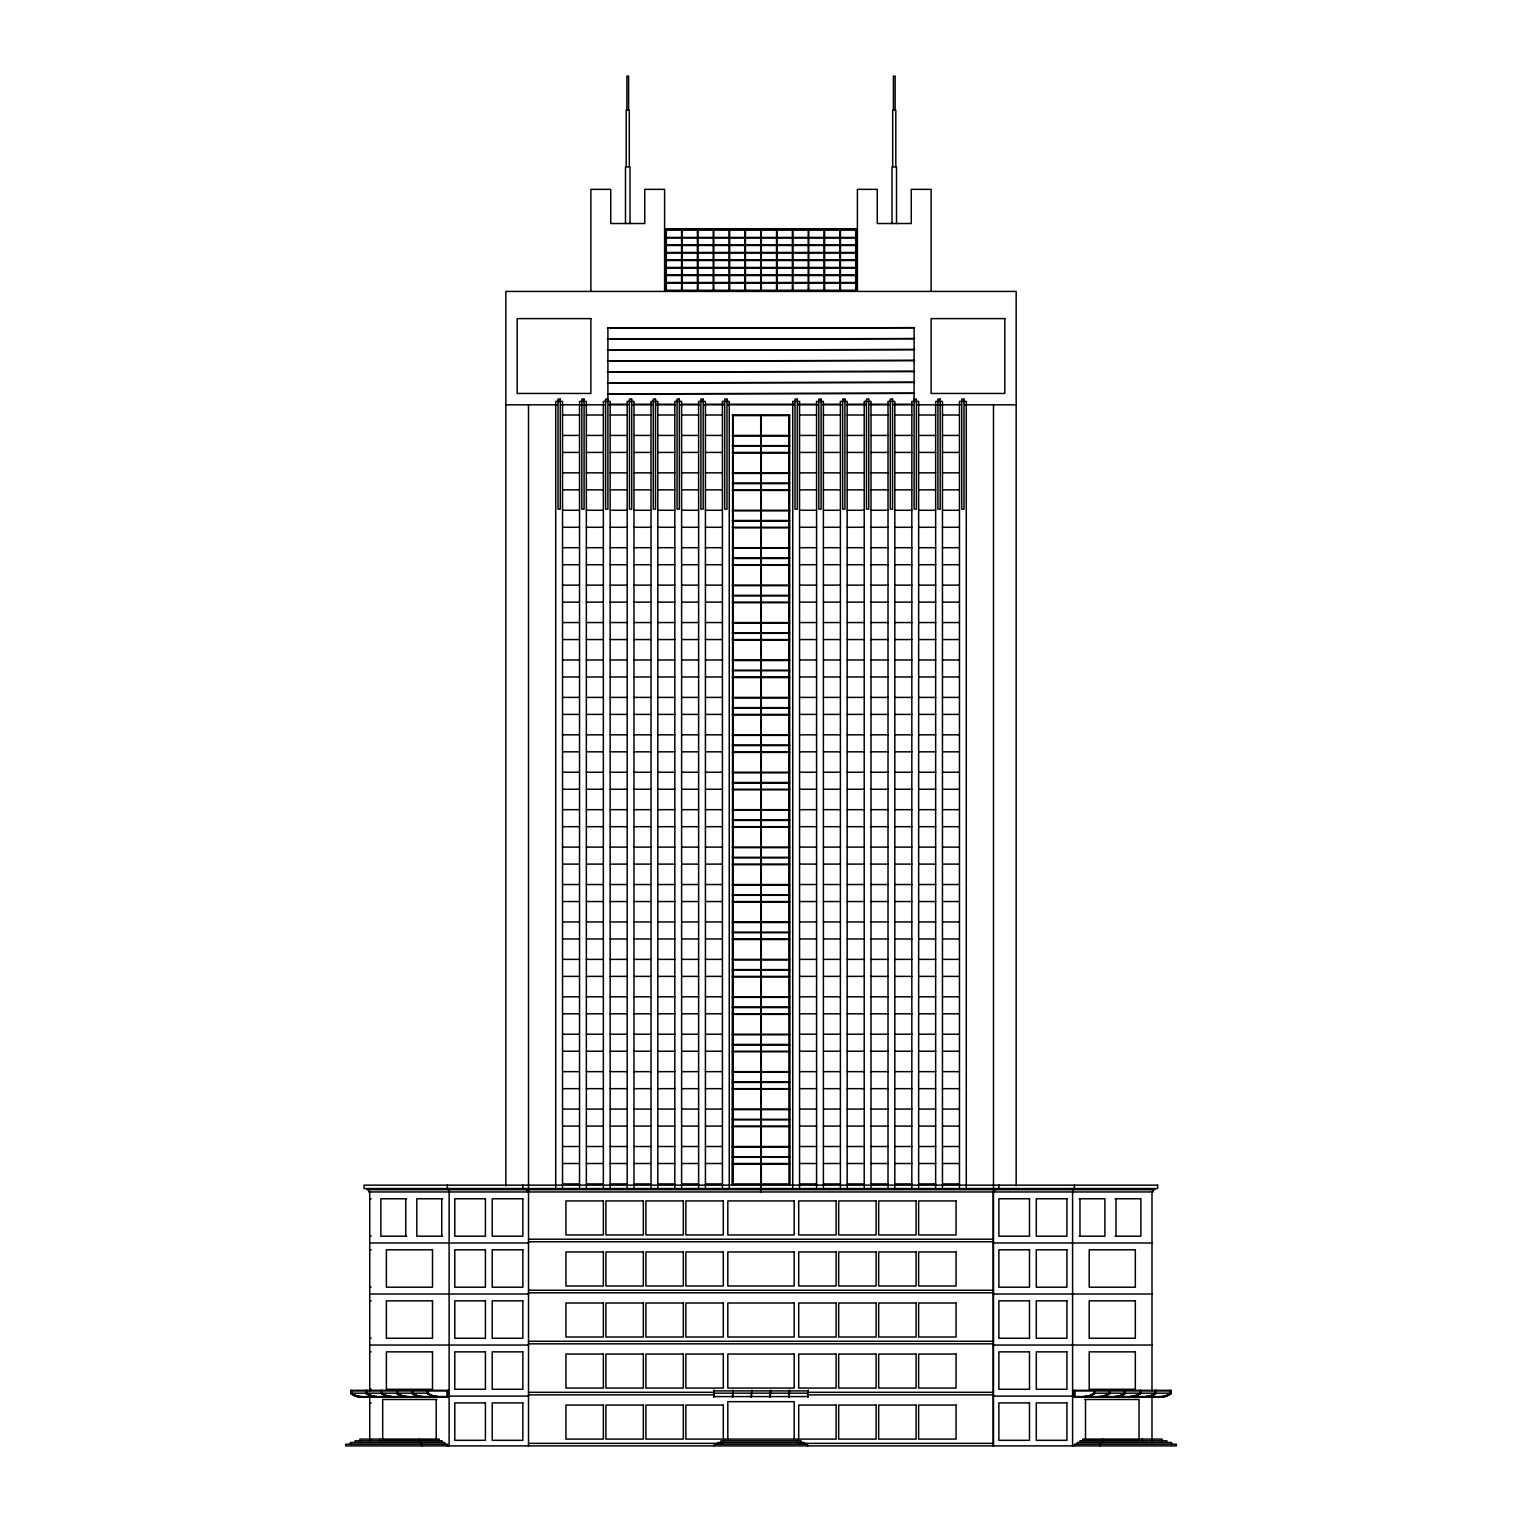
<?xml version="1.0" encoding="UTF-8"?>
<svg xmlns="http://www.w3.org/2000/svg" width="1522" height="1522" viewBox="0 0 1522 1522"><rect width="100%" height="100%" fill="white"/><g stroke="black" fill="none" stroke-linecap="round" stroke-linejoin="round"><path stroke-width="1.5" d="M1094.603 1390.328L1094.603 1393.562L1092.339 1394.723A44.785 26.026 90 0 1 1083.93 1397.139M1094.603 1393.562L1092.796 1394.723A44.785 26.026 -90 0 1 1084.387 1397.139L1073.714 1397.139L1073.714 1390.328L1171.198 1390.328L1171.198 1393.562L1169.391 1394.723A44.785 26.026 -90 0 1 1160.982 1397.139L1150.309 1397.139M1109.918 1390.328L1109.918 1393.562L1107.655 1394.723A44.785 26.026 90 0 1 1099.245 1397.139M1125.253 1390.328L1125.253 1393.562L1122.97 1394.723A44.785 26.026 90 0 1 1114.58 1397.139M1125.253 1393.562L1123.445 1394.723A44.785 26.026 90 0 1 1115.036 1397.139L1104.344 1397.139M1140.568 1390.328L1140.568 1393.562L1138.304 1394.723A44.785 26.026 90 0 1 1129.895 1397.139M1140.568 1393.562L1138.76 1394.723A44.785 26.026 -90 0 1 1130.351 1397.139L1119.659 1397.139M1155.883 1390.328L1155.883 1393.562L1153.619 1394.723A44.785 26.026 90 0 1 1145.21 1397.139M1171.198 1393.562L1168.934 1394.723A44.785 26.026 90 0 1 1160.525 1397.139M664.6 228.757L857.4 228.757M665.742 237.413L681.571 237.413L681.571 230.183M856.258 237.413L840.429 237.413L840.429 230.183M665.742 237.984L681.571 237.984L681.571 244.928L665.742 244.928M856.258 237.984L840.429 237.984L840.429 244.928L856.258 244.928M665.742 245.48L681.571 245.48L681.571 252.443L665.742 252.443M856.258 245.48L840.429 245.48L840.429 252.443L856.258 252.443M665.742 252.994L681.571 252.994L681.571 259.939L665.742 259.939M856.258 252.994L840.429 252.994L840.429 259.939L856.258 259.939M665.742 260.509L681.571 260.509L681.571 267.453L665.742 267.453M856.258 260.509L840.429 260.509L840.429 267.453L856.258 267.453M665.742 268.024L681.571 268.024L681.571 274.968L665.742 274.968M856.258 268.024L840.429 268.024L840.429 274.968L856.258 274.968M665.742 275.539L681.571 275.539L681.571 282.483L665.742 282.483M856.258 275.539L840.429 275.539L840.429 282.483L856.258 282.483M665.742 283.054L681.571 283.054L681.571 290.283M856.258 283.054L840.429 283.054L840.429 290.283M607.906 399.125L605.623 399.125L605.623 509.147L607.906 509.147L607.906 327.687M914.094 399.125L916.377 399.125L916.377 509.147L914.094 509.147L914.094 328.257M609.751 404.243L627.787 404.243M634.046 404.243L651.758 404.243M656.001 404.243L674.741 404.243M681.38 404.243L699.302 404.243M705.808 404.243L724.168 404.243M728.638 404.243L793.362 404.243M797.832 404.243L816.192 404.243M822.698 404.243L840.62 404.243M847.259 404.243L865.999 404.243M870.242 404.243L887.954 404.243M894.213 404.243L912.249 404.243M505.837 404.814L556.976 404.814M561.732 404.814L604.424 404.814M609.161 404.814L628.148 404.814M632.886 404.814L651.873 404.814M656.001 404.814L675.597 404.814M680.334 404.814L699.321 404.814M704.058 404.814L724.168 404.814M727.782 404.814L794.218 404.814M797.832 404.814L817.942 404.814M822.679 404.814L841.666 404.814M846.403 404.814L865.999 404.814M870.127 404.814L889.114 404.814M893.852 404.814L912.839 404.814M917.576 404.814L960.268 404.814M965.024 404.814L1016.163 404.814M562.531 415.011L579.54 415.011M586.351 415.011L603.359 415.011M610.17 415.011L627.178 415.011M633.989 415.011L650.997 415.011M657.789 415.011L674.817 415.011M681.609 415.011L698.617 415.011M705.428 415.011L722.436 415.011M732.424 415.011L789.576 415.011L789.576 1184.497L789.043 415.582M799.564 415.011L816.572 415.011M823.383 415.011L840.391 415.011M847.183 415.011L864.211 415.011M871.003 415.011L888.011 415.011M894.822 415.011L911.83 415.011M918.641 415.011L935.65 415.011M942.46 415.011L959.469 415.011M732.424 415.582L789.576 415.582M562.531 435.425L579.54 435.425M586.351 435.425L603.359 435.425M610.17 435.425L627.178 435.425M633.989 435.425L650.997 435.425M657.789 435.425L674.817 435.425M681.609 435.425L698.617 435.425M705.428 435.425L722.436 435.425M732.424 435.425L789.576 435.425M799.564 435.425L816.572 435.425M823.383 435.425L840.391 435.425M847.183 435.425L864.211 435.425M871.003 435.425L888.011 435.425M894.822 435.425L911.83 435.425M918.641 435.425L935.65 435.425M942.46 435.425L959.469 435.425M732.424 435.996L789.576 435.996M732.424 445.623L789.576 445.623M732.424 446.193L789.576 446.193M562.531 452.434L579.54 452.434M586.351 452.434L603.359 452.434M610.17 452.434L627.178 452.434M633.989 452.434L650.997 452.434M657.789 452.434L674.817 452.434M681.609 452.434L698.617 452.434M705.428 452.434L722.436 452.434M732.424 452.434L789.576 452.434M799.564 452.434L816.572 452.434M823.383 452.434L840.391 452.434M847.183 452.434L864.211 452.434M871.003 452.434L888.011 452.434M894.822 452.434L911.83 452.434M918.641 452.434L935.65 452.434M942.46 452.434L959.469 452.434M732.424 453.004L789.576 453.004M562.531 472.847L579.54 472.847M586.351 472.847L603.359 472.847M610.17 472.847L627.178 472.847M633.989 472.847L650.997 472.847M657.789 472.847L674.817 472.847M681.609 472.847L698.617 472.847M705.428 472.847L722.436 472.847M732.424 472.847L789.576 472.847M799.564 472.847L816.572 472.847M823.383 472.847L840.391 472.847M847.183 472.847L864.211 472.847M871.003 472.847L888.011 472.847M894.822 472.847L911.83 472.847M918.641 472.847L935.65 472.847M942.46 472.847L959.469 472.847M732.424 473.418L789.576 473.418M732.424 483.064L789.576 483.064M732.424 483.615L789.576 483.615M562.531 489.856L579.54 489.856M586.351 489.856L603.359 489.856M610.17 489.856L627.178 489.856M633.989 489.856L650.997 489.856M657.789 489.856L674.817 489.856M681.609 489.856L698.617 489.856M705.428 489.856L722.436 489.856M732.424 489.856L789.576 489.856M799.564 489.856L816.572 489.856M823.383 489.856L840.391 489.856M847.183 489.856L864.211 489.856M871.003 489.856L888.011 489.856M894.822 489.856L911.83 489.856M918.641 489.856L935.65 489.856M942.46 489.856L959.469 489.856M732.424 490.426L789.576 490.426M562.531 510.27L579.54 510.27M586.351 510.27L603.359 510.27M610.17 510.27L627.178 510.27M633.989 510.27L650.997 510.27M657.789 510.27L674.817 510.27M681.609 510.27L698.617 510.27M705.428 510.27L722.436 510.27M732.424 510.27L789.576 510.27M799.564 510.27L816.572 510.27M823.383 510.27L840.391 510.27M847.183 510.27L864.211 510.27M871.003 510.27L888.011 510.27M894.822 510.27L911.83 510.27M918.641 510.27L935.65 510.27M942.46 510.27L959.469 510.27M732.424 510.84L789.576 510.84M732.424 520.486L789.576 520.486M732.424 521.057L789.576 521.057M562.531 527.278L579.54 527.278M586.351 527.278L603.359 527.278M610.17 527.278L627.178 527.278M633.989 527.278L650.997 527.278M657.789 527.278L674.817 527.278M681.609 527.278L698.617 527.278M705.428 527.278L722.436 527.278M732.424 527.278L789.576 527.278M799.564 527.278L816.572 527.278M823.383 527.278L840.391 527.278M847.183 527.278L864.211 527.278M871.003 527.278L888.011 527.278M894.822 527.278L911.83 527.278M918.641 527.278L935.65 527.278M942.46 527.278L959.469 527.278M732.424 527.849L789.576 527.849M562.531 547.692L579.54 547.692M586.351 547.692L603.359 547.692M610.17 547.692L627.178 547.692M633.989 547.692L650.997 547.692M657.789 547.692L674.817 547.692M681.609 547.692L698.617 547.692M705.428 547.692L722.436 547.692M732.424 547.692L789.576 547.692M799.564 547.692L816.572 547.692M823.383 547.692L840.391 547.692M847.183 547.692L864.211 547.692M871.003 547.692L888.011 547.692M894.822 547.692L911.83 547.692M918.641 547.692L935.65 547.692M942.46 547.692L959.469 547.692M732.424 548.262L789.576 548.262M732.424 557.908L789.576 557.908M732.424 558.479L789.576 558.479M562.531 564.719L579.54 564.719M586.351 564.719L603.359 564.719M610.17 564.719L627.178 564.719M633.989 564.719L650.997 564.719M657.789 564.719L674.817 564.719M681.609 564.719L698.617 564.719M705.428 564.719L722.436 564.719M732.424 564.719L789.576 564.719M799.564 564.719L816.572 564.719M823.383 564.719L840.391 564.719M847.183 564.719L864.211 564.719M871.003 564.719L888.011 564.719M894.822 564.719L911.83 564.719M918.641 564.719L935.65 564.719M942.46 564.719L959.469 564.719M732.424 565.271L789.576 565.271M562.531 585.133L579.54 585.133M586.351 585.133L603.359 585.133M610.17 585.133L627.178 585.133M633.989 585.133L650.997 585.133M657.789 585.133L674.817 585.133M681.609 585.133L698.617 585.133M705.428 585.133L722.436 585.133M732.424 585.133L789.576 585.133M799.564 585.133L816.572 585.133M823.383 585.133L840.391 585.133M847.183 585.133L864.211 585.133M871.003 585.133L888.011 585.133M894.822 585.133L911.83 585.133M918.641 585.133L935.65 585.133M942.46 585.133L959.469 585.133M732.424 585.685L789.576 585.685M732.424 595.33L789.576 595.33M732.424 595.901L789.576 595.901M562.531 602.141L579.54 602.141M586.351 602.141L603.359 602.141M610.17 602.141L627.178 602.141M633.989 602.141L650.997 602.141M657.789 602.141L674.817 602.141M681.609 602.141L698.617 602.141M705.428 602.141L722.436 602.141M732.424 602.141L789.576 602.141M799.564 602.141L816.572 602.141M823.383 602.141L840.391 602.141M847.183 602.141L864.211 602.141M871.003 602.141L888.011 602.141M894.822 602.141L911.83 602.141M918.641 602.141L935.65 602.141M942.46 602.141L959.469 602.141M732.424 602.712L789.576 602.712M562.531 622.555L579.54 622.555M586.351 622.555L603.359 622.555M610.17 622.555L627.178 622.555M633.989 622.555L650.997 622.555M657.789 622.555L674.817 622.555M681.609 622.555L698.617 622.555M705.428 622.555L722.436 622.555M732.424 622.555L789.576 622.555M799.564 622.555L816.572 622.555M823.383 622.555L840.391 622.555M847.183 622.555L864.211 622.555M871.003 622.555L888.011 622.555M894.822 622.555L911.83 622.555M918.641 622.555L935.65 622.555M942.46 622.555L959.469 622.555M732.424 623.126L789.576 623.126M732.424 632.752L789.576 632.752M732.424 633.323L789.576 633.323M562.531 639.563L579.54 639.563M586.351 639.563L603.359 639.563M610.17 639.563L627.178 639.563M633.989 639.563L650.997 639.563M657.789 639.563L674.817 639.563M681.609 639.563L698.617 639.563M705.428 639.563L722.436 639.563M732.424 639.563L789.576 639.563M799.564 639.563L816.572 639.563M823.383 639.563L840.391 639.563M847.183 639.563L864.211 639.563M871.003 639.563L888.011 639.563M894.822 639.563L911.83 639.563M918.641 639.563L935.65 639.563M942.46 639.563L959.469 639.563M732.424 640.134L789.576 640.134M562.531 659.977L579.54 659.977M586.351 659.977L603.359 659.977M610.17 659.977L627.178 659.977M633.989 659.977L650.997 659.977M657.789 659.977L674.817 659.977M681.609 659.977L698.617 659.977M705.428 659.977L722.436 659.977M732.424 659.977L789.576 659.977M799.564 659.977L816.572 659.977M823.383 659.977L840.391 659.977M847.183 659.977L864.211 659.977M871.003 659.977L888.011 659.977M894.822 659.977L911.83 659.977M918.641 659.977L935.65 659.977M942.46 659.977L959.469 659.977M732.424 660.548L789.576 660.548M732.424 670.175L789.576 670.175M732.424 670.745L789.576 670.745M562.531 676.986L579.54 676.986M586.351 676.986L603.359 676.986M610.17 676.986L627.178 676.986M633.989 676.986L650.997 676.986M657.789 676.986L674.817 676.986M681.609 676.986L698.617 676.986M705.428 676.986L722.436 676.986M732.424 676.986L789.576 676.986M799.564 676.986L816.572 676.986M823.383 676.986L840.391 676.986M847.183 676.986L864.211 676.986M871.003 676.986L888.011 676.986M894.822 676.986L911.83 676.986M918.641 676.986L935.65 676.986M942.46 676.986L959.469 676.986M732.424 677.556L789.576 677.556M562.531 697.399L579.54 697.399M586.351 697.399L603.359 697.399M610.17 697.399L627.178 697.399M633.989 697.399L650.997 697.399M657.789 697.399L674.817 697.399M681.609 697.399L698.617 697.399M705.428 697.399L722.436 697.399M732.424 697.399L789.576 697.399M799.564 697.399L816.572 697.399M823.383 697.399L840.391 697.399M847.183 697.399L864.211 697.399M871.003 697.399L888.011 697.399M894.822 697.399L911.83 697.399M918.641 697.399L935.65 697.399M942.46 697.399L959.469 697.399M732.424 697.97L789.576 697.97M732.424 707.616L789.576 707.616M732.424 708.168L789.576 708.168M562.531 714.408L579.54 714.408M586.351 714.408L603.359 714.408M610.17 714.408L627.178 714.408M633.989 714.408L650.997 714.408M657.789 714.408L674.817 714.408M681.609 714.408L698.617 714.408M705.428 714.408L722.436 714.408M732.424 714.408L789.576 714.408M799.564 714.408L816.572 714.408M823.383 714.408L840.391 714.408M847.183 714.408L864.211 714.408M871.003 714.408L888.011 714.408M894.822 714.408L911.83 714.408M918.641 714.408L935.65 714.408M942.46 714.408L959.469 714.408M732.424 714.979L789.576 714.979M562.531 734.822L579.54 734.822M586.351 734.822L603.359 734.822M610.17 734.822L627.178 734.822M633.989 734.822L650.997 734.822M657.789 734.822L674.817 734.822M681.609 734.822L698.617 734.822M705.428 734.822L722.436 734.822M732.424 734.822L789.576 734.822M799.564 734.822L816.572 734.822M823.383 734.822L840.391 734.822M847.183 734.822L864.211 734.822M871.003 734.822L888.011 734.822M894.822 734.822L911.83 734.822M918.641 734.822L935.65 734.822M942.46 734.822L959.469 734.822M732.424 735.392L789.576 735.392M732.424 745.038L789.576 745.038M732.424 745.59L789.576 745.59M562.531 751.83L579.54 751.83M586.351 751.83L603.359 751.83M610.17 751.83L627.178 751.83M633.989 751.83L650.997 751.83M657.789 751.83L674.817 751.83M681.609 751.83L698.617 751.83M705.428 751.83L722.436 751.83M732.424 751.83L789.576 751.83M799.564 751.83L816.572 751.83M823.383 751.83L840.391 751.83M847.183 751.83L864.211 751.83M871.003 751.83L888.011 751.83M894.822 751.83L911.83 751.83M918.641 751.83L935.65 751.83M942.46 751.83L959.469 751.83M732.424 752.401L789.576 752.401M562.531 772.244L579.54 772.244M586.351 772.244L603.359 772.244M610.17 772.244L627.178 772.244M633.989 772.244L650.997 772.244M657.789 772.244L674.817 772.244M681.609 772.244L698.617 772.244M705.428 772.244L722.436 772.244M732.424 772.244L789.576 772.244M799.564 772.244L816.572 772.244M823.383 772.244L840.391 772.244M847.183 772.244L864.211 772.244M871.003 772.244L888.011 772.244M894.822 772.244L911.83 772.244M918.641 772.244L935.65 772.244M942.46 772.244L959.469 772.244M732.424 772.815L789.576 772.815M732.424 782.46L789.576 782.46M732.424 783.031L789.576 783.031M562.531 789.252L579.54 789.252M586.351 789.252L603.359 789.252M610.17 789.252L627.178 789.252M633.989 789.252L650.997 789.252M657.789 789.252L674.817 789.252M681.609 789.252L698.617 789.252M705.428 789.252L722.436 789.252M732.424 789.252L789.576 789.252M799.564 789.252L816.572 789.252M823.383 789.252L840.391 789.252M847.183 789.252L864.211 789.252M871.003 789.252L888.011 789.252M894.822 789.252L911.83 789.252M918.641 789.252L935.65 789.252M942.46 789.252L959.469 789.252M732.424 789.823L789.576 789.823M562.531 809.666L579.54 809.666M586.351 809.666L603.359 809.666M610.17 809.666L627.178 809.666M633.989 809.666L650.997 809.666M657.789 809.666L674.817 809.666M681.609 809.666L698.617 809.666M705.428 809.666L722.436 809.666M732.424 809.666L789.576 809.666M799.564 809.666L816.572 809.666M823.383 809.666L840.391 809.666M847.183 809.666L864.211 809.666M871.003 809.666L888.011 809.666M894.822 809.666L911.83 809.666M918.641 809.666L935.65 809.666M942.46 809.666L959.469 809.666M732.424 810.237L789.576 810.237M732.424 819.882L789.576 819.882M732.424 820.453L789.576 820.453M562.531 826.693L579.54 826.693M586.351 826.693L603.359 826.693M610.17 826.693L627.178 826.693M633.989 826.693L650.997 826.693M657.789 826.693L674.817 826.693M681.609 826.693L698.617 826.693M705.428 826.693L722.436 826.693M732.424 826.693L789.576 826.693M799.564 826.693L816.572 826.693M823.383 826.693L840.391 826.693M847.183 826.693L864.211 826.693M871.003 826.693L888.011 826.693M894.822 826.693L911.83 826.693M918.641 826.693L935.65 826.693M942.46 826.693L959.469 826.693M732.424 827.245L789.576 827.245M562.531 847.107L579.54 847.107M586.351 847.107L603.359 847.107M610.17 847.107L627.178 847.107M633.989 847.107L650.997 847.107M657.789 847.107L674.817 847.107M681.609 847.107L698.617 847.107M705.428 847.107L722.436 847.107M732.424 847.107L789.576 847.107M799.564 847.107L816.572 847.107M823.383 847.107L840.391 847.107M847.183 847.107L864.211 847.107M871.003 847.107L888.011 847.107M894.822 847.107L911.83 847.107M918.641 847.107L935.65 847.107M942.46 847.107L959.469 847.107M732.424 847.659L789.576 847.659M732.424 857.305L789.576 857.305M732.424 857.875L789.576 857.875M562.531 864.115L579.54 864.115M586.351 864.115L603.359 864.115M610.17 864.115L627.178 864.115M633.989 864.115L650.997 864.115M657.789 864.115L674.817 864.115M681.609 864.115L698.617 864.115M705.428 864.115L722.436 864.115M732.424 864.115L789.576 864.115M799.564 864.115L816.572 864.115M823.383 864.115L840.391 864.115M847.183 864.115L864.211 864.115M871.003 864.115L888.011 864.115M894.822 864.115L911.83 864.115M918.641 864.115L935.65 864.115M942.46 864.115L959.469 864.115M732.424 864.686L789.576 864.686M562.531 884.529L579.54 884.529M586.351 884.529L603.359 884.529M610.17 884.529L627.178 884.529M633.989 884.529L650.997 884.529M657.789 884.529L674.817 884.529M681.609 884.529L698.617 884.529M705.428 884.529L722.436 884.529M732.424 884.529L789.576 884.529M799.564 884.529L816.572 884.529M823.383 884.529L840.391 884.529M847.183 884.529L864.211 884.529M871.003 884.529L888.011 884.529M894.822 884.529L911.83 884.529M918.641 884.529L935.65 884.529M942.46 884.529L959.469 884.529M732.424 885.1L789.576 885.1M732.424 894.727L789.576 894.727M732.424 895.297L789.576 895.297M562.531 901.538L579.54 901.538M586.351 901.538L603.359 901.538M610.17 901.538L627.178 901.538M633.989 901.538L650.997 901.538M657.789 901.538L674.817 901.538M681.609 901.538L698.617 901.538M705.428 901.538L722.436 901.538M732.424 901.538L789.576 901.538M799.564 901.538L816.572 901.538M823.383 901.538L840.391 901.538M847.183 901.538L864.211 901.538M871.003 901.538L888.011 901.538M894.822 901.538L911.83 901.538M918.641 901.538L935.65 901.538M942.46 901.538L959.469 901.538M732.424 902.108L789.576 902.108M562.531 921.952L579.54 921.952M586.351 921.952L603.359 921.952M610.17 921.952L627.178 921.952M633.989 921.952L650.997 921.952M657.789 921.952L674.817 921.952M681.609 921.952L698.617 921.952M705.428 921.952L722.436 921.952M732.424 921.952L789.576 921.952M799.564 921.952L816.572 921.952M823.383 921.952L840.391 921.952M847.183 921.952L864.211 921.952M871.003 921.952L888.011 921.952M894.822 921.952L911.83 921.952M918.641 921.952L935.65 921.952M942.46 921.952L959.469 921.952M732.424 922.522L789.576 922.522M732.424 932.149L789.576 932.149M732.424 932.72L789.576 932.72M562.531 938.96L579.54 938.96M586.351 938.96L603.359 938.96M610.17 938.96L627.178 938.96M633.989 938.96L650.997 938.96M657.789 938.96L674.817 938.96M681.609 938.96L698.617 938.96M705.428 938.96L722.436 938.96M732.424 938.96L789.576 938.96M799.564 938.96L816.572 938.96M823.383 938.96L840.391 938.96M847.183 938.96L864.211 938.96M871.003 938.96L888.011 938.96M894.822 938.96L911.83 938.96M918.641 938.96L935.65 938.96M942.46 938.96L959.469 938.96M732.424 939.531L789.576 939.531M562.531 959.374L579.54 959.374M586.351 959.374L603.359 959.374M610.17 959.374L627.178 959.374M633.989 959.374L650.997 959.374M657.789 959.374L674.817 959.374M681.609 959.374L698.617 959.374M705.428 959.374L722.436 959.374M732.424 959.374L789.576 959.374M799.564 959.374L816.572 959.374M823.383 959.374L840.391 959.374M847.183 959.374L864.211 959.374M871.003 959.374L888.011 959.374M894.822 959.374L911.83 959.374M918.641 959.374L935.65 959.374M942.46 959.374L959.469 959.374M732.424 959.944L789.576 959.944M732.424 969.59L789.576 969.59M732.424 970.142L789.576 970.142M562.531 976.382L579.54 976.382M586.351 976.382L603.359 976.382M610.17 976.382L627.178 976.382M633.989 976.382L650.997 976.382M657.789 976.382L674.817 976.382M681.609 976.382L698.617 976.382M705.428 976.382L722.436 976.382M732.424 976.382L789.576 976.382M799.564 976.382L816.572 976.382M823.383 976.382L840.391 976.382M847.183 976.382L864.211 976.382M871.003 976.382L888.011 976.382M894.822 976.382L911.83 976.382M918.641 976.382L935.65 976.382M942.46 976.382L959.469 976.382M732.424 976.953L789.576 976.953M562.531 996.796L579.54 996.796M586.351 996.796L603.359 996.796M610.17 996.796L627.178 996.796M633.989 996.796L650.997 996.796M657.789 996.796L674.817 996.796M681.609 996.796L698.617 996.796M705.428 996.796L722.436 996.796M732.424 996.796L789.576 996.796M799.564 996.796L816.572 996.796M823.383 996.796L840.391 996.796M847.183 996.796L864.211 996.796M871.003 996.796L888.011 996.796M894.822 996.796L911.83 996.796M918.641 996.796L935.65 996.796M942.46 996.796L959.469 996.796M732.424 997.367L789.576 997.367M732.424 1007.012L789.576 1007.012M732.424 1007.583L789.576 1007.583M562.531 1013.804L579.54 1013.804M586.351 1013.804L603.359 1013.804M610.17 1013.804L627.178 1013.804M633.989 1013.804L650.997 1013.804M657.789 1013.804L674.817 1013.804M681.609 1013.804L698.617 1013.804M705.428 1013.804L722.436 1013.804M732.424 1013.804L789.576 1013.804M799.564 1013.804L816.572 1013.804M823.383 1013.804L840.391 1013.804M847.183 1013.804L864.211 1013.804M871.003 1013.804L888.011 1013.804M894.822 1013.804L911.83 1013.804M918.641 1013.804L935.65 1013.804M942.46 1013.804L959.469 1013.804M732.424 1014.375L789.576 1014.375M562.531 1034.218L579.54 1034.218M586.351 1034.218L603.359 1034.218M610.17 1034.218L627.178 1034.218M633.989 1034.218L650.997 1034.218M657.789 1034.218L674.817 1034.218M681.609 1034.218L698.617 1034.218M705.428 1034.218L722.436 1034.218M732.424 1034.218L789.576 1034.218M799.564 1034.218L816.572 1034.218M823.383 1034.218L840.391 1034.218M847.183 1034.218L864.211 1034.218M871.003 1034.218L888.011 1034.218M894.822 1034.218L911.83 1034.218M918.641 1034.218L935.65 1034.218M942.46 1034.218L959.469 1034.218M732.424 1034.789L789.576 1034.789M732.424 1044.434L789.576 1044.434M732.424 1045.005L789.576 1045.005M562.531 1051.245L579.54 1051.245M586.351 1051.245L603.359 1051.245M610.17 1051.245L627.178 1051.245M633.989 1051.245L650.997 1051.245M657.789 1051.245L674.817 1051.245M681.609 1051.245L698.617 1051.245M705.428 1051.245L722.436 1051.245M732.424 1051.245L789.576 1051.245M799.564 1051.245L816.572 1051.245M823.383 1051.245L840.391 1051.245M847.183 1051.245L864.211 1051.245M871.003 1051.245L888.011 1051.245M894.822 1051.245L911.83 1051.245M918.641 1051.245L935.65 1051.245M942.46 1051.245L959.469 1051.245M732.424 1051.797L789.576 1051.797M562.531 1071.659L579.54 1071.659M586.351 1071.659L603.359 1071.659M610.17 1071.659L627.178 1071.659M633.989 1071.659L650.997 1071.659M657.789 1071.659L674.817 1071.659M681.609 1071.659L698.617 1071.659M705.428 1071.659L722.436 1071.659M732.424 1071.659L789.576 1071.659M799.564 1071.659L816.572 1071.659M823.383 1071.659L840.391 1071.659M847.183 1071.659L864.211 1071.659M871.003 1071.659L888.011 1071.659M894.822 1071.659L911.83 1071.659M918.641 1071.659L935.65 1071.659M942.46 1071.659L959.469 1071.659M732.424 1072.211L789.576 1072.211M732.424 1081.857L789.576 1081.857M732.424 1082.427L789.576 1082.427M562.531 1088.668L579.54 1088.668M586.351 1088.668L603.359 1088.668M610.17 1088.668L627.178 1088.668M633.989 1088.668L650.997 1088.668M657.789 1088.668L674.817 1088.668M681.609 1088.668L698.617 1088.668M705.428 1088.668L722.436 1088.668M732.424 1088.668L789.576 1088.668M799.564 1088.668L816.572 1088.668M823.383 1088.668L840.391 1088.668M847.183 1088.668L864.211 1088.668M871.003 1088.668L888.011 1088.668M894.822 1088.668L911.83 1088.668M918.641 1088.668L935.65 1088.668M942.46 1088.668L959.469 1088.668M732.424 1089.219L789.576 1089.219M562.531 1109.081L579.54 1109.081M586.351 1109.081L603.359 1109.081M610.17 1109.081L627.178 1109.081M633.989 1109.081L650.997 1109.081M657.789 1109.081L674.817 1109.081M681.609 1109.081L698.617 1109.081M705.428 1109.081L722.436 1109.081M732.424 1109.081L789.576 1109.081M799.564 1109.081L816.572 1109.081M823.383 1109.081L840.391 1109.081M847.183 1109.081L864.211 1109.081M871.003 1109.081L888.011 1109.081M894.822 1109.081L911.83 1109.081M918.641 1109.081L935.65 1109.081M942.46 1109.081L959.469 1109.081M732.424 1109.633L789.576 1109.633M732.424 1119.279L789.576 1119.279M732.424 1119.85L789.576 1119.85M562.531 1126.09L579.54 1126.09M586.351 1126.09L603.359 1126.09M610.17 1126.09L627.178 1126.09M633.989 1126.09L650.997 1126.09M657.789 1126.09L674.817 1126.09M681.609 1126.09L698.617 1126.09M705.428 1126.09L722.436 1126.09M732.424 1126.09L789.576 1126.09M799.564 1126.09L816.572 1126.09M823.383 1126.09L840.391 1126.09M847.183 1126.09L864.211 1126.09M871.003 1126.09L888.011 1126.09M894.822 1126.09L911.83 1126.09M918.641 1126.09L935.65 1126.09M942.46 1126.09L959.469 1126.09M732.424 1126.661L789.576 1126.661M562.531 1146.504L579.54 1146.504M586.351 1146.504L603.359 1146.504M610.17 1146.504L627.178 1146.504M633.989 1146.504L650.997 1146.504M657.789 1146.504L674.817 1146.504M681.609 1146.504L698.617 1146.504M705.428 1146.504L722.436 1146.504M732.424 1146.504L789.576 1146.504M799.564 1146.504L816.572 1146.504M823.383 1146.504L840.391 1146.504M847.183 1146.504L864.211 1146.504M871.003 1146.504L888.011 1146.504M894.822 1146.504L911.83 1146.504M918.641 1146.504L935.65 1146.504M942.46 1146.504L959.469 1146.504M732.424 1147.074L789.576 1147.074M732.424 1156.701L789.576 1156.701M732.424 1157.272L789.576 1157.272M562.531 1163.512L579.54 1163.512M586.351 1163.512L603.359 1163.512M610.17 1163.512L627.178 1163.512M633.989 1163.512L650.997 1163.512M657.789 1163.512L674.817 1163.512M681.609 1163.512L698.617 1163.512M705.428 1163.512L722.436 1163.512M732.424 1163.512L789.576 1163.512M799.564 1163.512L816.572 1163.512M823.383 1163.512L840.391 1163.512M847.183 1163.512L864.211 1163.512M871.003 1163.512L888.011 1163.512M894.822 1163.512L911.83 1163.512M918.641 1163.512L935.65 1163.512M942.46 1163.512L959.469 1163.512M732.424 1164.083L789.576 1164.083M562.531 1183.926L579.54 1183.926M586.351 1183.926L603.359 1183.926M610.17 1183.926L627.178 1183.926M633.989 1183.926L650.997 1183.926M657.789 1183.926L674.817 1183.926M681.609 1183.926L698.617 1183.926M705.428 1183.926L722.436 1183.926M732.653 1183.926L789.347 1183.926M799.564 1183.926L816.572 1183.926M823.383 1183.926L840.391 1183.926M847.183 1183.926L864.211 1183.926M871.003 1183.926L888.011 1183.926M894.822 1183.926L911.83 1183.926M918.641 1183.926L935.65 1183.926M942.46 1183.926L959.469 1183.926M369.732 1198.765L371.102 1198.765M406.545 1198.765L380.842 1198.765L380.842 1236.187L406.545 1236.187M442.541 1198.765L416.819 1198.765L416.819 1236.187L442.541 1236.187M1079.174 1198.765L1104.896 1198.765L1104.896 1236.187L1079.174 1236.187M1115.169 1198.765L1140.891 1198.765L1140.891 1236.187L1115.169 1236.187M369.732 1236.187L371.102 1236.187M528.514 1239.212L993.486 1239.212M528.514 1241.762L993.486 1241.762M369.732 1242.979L528.514 1242.979M993.2 1242.979L1151.983 1242.979M369.732 1249.79L371.102 1249.79M369.732 1287.212L371.102 1287.212M528.514 1290.237L993.486 1290.237M528.514 1292.806L993.486 1292.806M369.732 1294.023L528.514 1294.023M993.2 1294.023L1151.983 1294.023M369.732 1300.834L371.102 1300.834M369.732 1338.257L371.102 1338.257M528.514 1341.282L993.486 1341.282M528.514 1343.831L993.486 1343.831M369.732 1345.048L528.514 1345.048M993.2 1345.048L1151.983 1345.048M369.732 1351.859L371.102 1351.859M369.732 1389.282L371.102 1389.282M713.647 1390.899L808.353 1390.899M1170.875 1390.899L1074.361 1390.899L1074.494 1396.568L1160.982 1396.568A44.233 25.703 90 0 0 1170.875 1393.163L1093.823 1393.163A44.233 25.703 -90 0 1 1083.93 1396.568M528.514 1392.307L713.552 1392.307M808.448 1392.307L993.486 1392.307M351.125 1393.163A44.233 25.703 -90 0 0 361.018 1396.568L447.639 1396.568L447.506 1390.899L351.125 1390.899L351.125 1393.163L428.177 1393.163A44.233 25.703 -90 0 0 438.07 1396.568M713.647 1393.163L808.353 1393.163M427.397 1390.328L427.397 1393.562L429.204 1394.723A44.785 26.026 90 0 0 437.613 1397.139L448.286 1397.139L448.286 1390.328L350.802 1390.328L350.802 1393.562L353.066 1394.723A44.785 26.026 90 0 0 361.475 1397.139M366.117 1390.328L366.117 1393.562L366.574 1390.328M381.432 1390.328L381.432 1393.562L383.696 1394.723A44.785 26.026 90 0 0 392.105 1397.139M396.747 1390.328L396.747 1393.562L399.03 1394.723A44.785 26.026 90 0 0 407.42 1397.139M412.082 1390.328L412.082 1393.562L412.538 1390.328M427.397 1393.562L429.661 1394.723A44.785 26.026 90 0 0 438.07 1397.139M1109.918 1393.562L1109.462 1390.328M1155.883 1393.562L1155.426 1390.328M528.514 1394.875L713.552 1394.875M808.448 1394.875L993.486 1394.875M449.123 1396.093L528.514 1396.093M993.2 1396.093L1072.591 1396.093M713.647 1396.568L808.353 1396.568M371.691 1397.139L361.018 1397.139A44.785 26.026 90 0 1 352.609 1394.723L350.802 1393.562M387.007 1397.139L376.334 1397.139A44.785 26.026 90 0 1 367.924 1394.723M402.341 1397.139L391.649 1397.139A44.785 26.026 90 0 1 383.24 1394.723L381.432 1393.562M417.656 1397.139L406.964 1397.139A44.785 26.026 90 0 1 398.555 1394.723L396.747 1393.562M432.971 1397.139L422.279 1397.139A44.785 26.026 90 0 1 413.889 1394.723M1089.029 1397.139L1099.721 1397.139A44.785 26.026 -90 0 0 1108.111 1394.723M1134.993 1397.139L1145.666 1397.139A44.785 26.026 -90 0 0 1154.076 1394.723M436.871 1399.498L382.688 1399.498L382.688 1440.326L436.871 1440.326M1084.844 1399.498L1139.046 1399.498L1139.046 1440.326L1084.844 1440.326M369.732 1402.904L371.102 1402.904M369.732 1440.326L371.102 1440.326M528.514 1443.351L723.045 1443.351M798.955 1443.351L993.486 1443.351M412.082 1393.562L414.345 1394.723A44.785 26.026 90 0 0 422.755 1397.139M366.117 1393.562L368.381 1394.723A44.785 26.026 90 0 0 376.79 1397.139M1171.598 1444.207L1171.598 1442.495L1077.272 1442.495L1077.272 1444.207M1170.741 1390.328L1170.741 1393.562M1170.418 1390.899L1170.418 1393.163A44.233 25.703 -90 0 1 1160.525 1396.568M1166.86 1442.495L1166.86 1440.801L1080.03 1440.801L1080.03 1442.495M1162.104 1440.801L1162.104 1439.089L1082.808 1439.089L1082.808 1440.801M1155.084 1390.899L1155.084 1393.163A44.233 25.703 -90 0 1 1145.21 1396.568M1154.818 1188.549L1154.818 1189.69L366.897 1189.69L366.897 1188.549M1153.105 1189.69L1153.105 1191.954L368.609 1191.954L368.609 1189.69M1151.983 1191.954L1151.983 1391.45M1151.983 1396.093L1151.983 1441.163M1142.337 1439.089L1142.337 1440.801M1140.225 1390.899L1140.225 1393.163A44.233 25.703 90 0 1 1130.351 1396.568M1140.111 1390.328L1140.111 1393.562M1139.769 1390.899L1139.769 1393.163A44.233 25.703 -90 0 1 1129.876 1396.568M1124.91 1390.899L1124.91 1393.163A44.233 25.703 90 0 1 1115.036 1396.568M1124.777 1390.328L1124.777 1393.562M1124.454 1390.899L1124.454 1393.163A44.233 25.703 -90 0 1 1114.561 1396.568M1115.968 1198.765L1115.968 1236.187M1109.138 1390.899L1109.138 1393.163A44.233 25.703 -90 0 1 1099.245 1396.568M1102.575 1439.089L1102.575 1440.801M1101.795 1440.801L1101.795 1442.495M1100.996 1442.495L1100.996 1444.207M1100.216 1444.207L1100.216 1445.9M1094.147 1390.328L1094.147 1393.562M1093.823 1390.899L1093.823 1393.163M1085.509 1399.498L1085.509 1440.326M1079.973 1198.765L1079.973 1236.187M1074.836 1390.899L1074.836 1396.568M1074.494 1445.9L1074.494 1444.207L1176.335 1444.207L1176.335 1445.9L345.665 1445.9L345.665 1444.207L447.506 1444.207L447.506 1445.9M1074.418 1185.143L1074.418 1188.549M1074.171 1390.328L1074.171 1397.139M1073.505 1188.549L1073.505 1189.69M1072.953 1189.69L1072.953 1191.954M1072.591 1191.954L1072.591 1445.9M1016.163 1185.98L1016.163 291.425L505.837 291.425L505.837 1185.98M998.87 1185.143L998.87 1188.549M996.035 1188.549L996.035 1189.69M994.342 1189.69L994.342 1191.954M993.486 404.814L993.486 1445.9M993.2 1191.954L993.2 1445.9M966.28 1187.331L966.28 401.408L959.469 401.408L959.469 1187.331M942.46 1187.331L942.46 401.408L935.65 401.408L935.65 1187.331M931.122 291.425L931.122 189.356L911.259 189.356L911.259 223.525L877.243 223.525L877.243 189.356L857.4 189.356L857.4 291.425M918.641 1187.331L918.641 401.408L911.83 401.408L911.83 1187.331M896.515 223.525L896.515 166.83L891.987 166.83L891.987 223.525M895.811 166.83L895.811 110.117L892.691 110.117L892.691 166.83M895.126 110.117L895.126 76.1L893.414 76.1L893.395 110.117M894.822 1187.331L894.822 401.408L888.011 401.408L888.011 1187.331M871.003 1187.331L871.003 401.408L864.211 401.408L864.211 1187.331M855.687 230.183L855.687 237.413M855.687 237.984L855.687 244.928M855.687 245.48L855.687 252.443M855.687 252.994L855.687 259.939M855.687 260.509L855.687 267.453M855.687 268.024L855.687 274.968M855.687 275.539L855.687 282.483M855.687 283.054L855.687 290.283M847.183 1187.331L847.183 401.408L840.391 401.408L840.391 1187.331M839.859 230.183L839.859 237.413L824.601 237.413L824.601 230.183M839.859 290.283L839.859 283.054L824.601 283.054L824.601 290.283M824.03 230.183L824.03 237.413L808.772 237.413L808.772 230.183M824.03 290.283L824.03 283.054L808.772 283.054L808.772 290.283M823.383 1187.331L823.383 401.408L816.572 401.408L816.572 1187.331M808.201 230.183L808.201 237.413L792.943 237.413L792.943 230.183M808.201 290.283L808.201 283.054L792.943 283.054L792.943 290.283M807.782 1445.9L807.782 1444.207L714.218 1444.207L714.218 1445.9M804.377 1444.207L804.377 1442.495L717.623 1442.495L717.623 1444.207M800.972 1442.495L800.972 1440.801L721.028 1440.801L721.028 1442.495M799.564 1187.331L799.564 401.408L792.753 401.408L792.753 1187.331M797.566 1440.801L797.566 1439.089L724.434 1439.089L724.434 1440.801M794.18 1439.089L794.18 1401.667L727.82 1401.667L727.82 1439.089M792.372 230.183L792.372 237.413L777.114 237.413L777.114 230.183M792.372 290.283L792.372 283.054L777.114 283.054L777.114 290.283M789.347 415.011L789.347 1184.497M776.543 230.183L776.543 237.413L761.285 237.413L761.285 230.183M776.543 290.283L776.543 283.054L761.285 283.054L761.285 290.283M761.285 415.582L761.285 1184.497L760.715 415.582M761 415.582L761 1184.497M761 1185.143L761 1191.954M760.715 230.183L760.715 237.413L745.457 237.413L745.457 230.183M760.715 290.283L760.715 283.054L745.457 283.054L745.457 290.283M760.715 1185.143L760.715 1191.954M744.886 230.183L744.886 237.413L729.628 237.413L729.628 230.183M744.886 290.283L744.886 283.054L729.628 283.054L729.628 290.283M733.185 415.582L732.424 1184.497L732.653 415.011M732.957 415.582L732.957 1184.497M729.247 1187.331L729.247 401.408L722.436 401.408L722.436 1187.331M729.057 230.183L729.057 237.413L713.799 237.413L713.799 230.183M729.057 290.283L729.057 283.054L713.799 283.054L713.799 290.283M713.228 230.183L713.228 237.413L697.97 237.413L697.97 230.183M713.228 290.283L713.228 283.054L697.97 283.054L697.97 290.283M705.428 1187.331L705.428 401.408L698.617 401.408L698.617 1187.331M697.399 230.183L697.399 237.413L682.141 237.413L682.141 230.183M697.399 290.283L697.399 283.054L682.141 283.054L682.141 290.283M681.609 1187.331L681.609 401.408L674.817 401.408L674.817 1187.331M666.313 230.183L666.313 237.413M666.313 237.984L666.313 244.928M666.313 245.48L666.313 252.443M666.313 252.994L666.313 259.939M666.313 260.509L666.313 267.453M666.313 268.024L666.313 274.968M666.313 275.539L666.313 282.483M666.313 283.054L666.313 290.283M664.6 291.425L664.6 189.356L644.757 189.356L644.757 223.525L610.741 223.525L610.741 189.356L590.878 189.356L590.878 291.425M657.789 1187.331L657.789 401.408L650.997 401.408L650.997 1187.331M633.989 1187.331L633.989 401.408L627.178 401.408L627.178 1187.331M630.013 223.525L630.013 166.83L625.485 166.83L625.485 223.525M629.309 166.83L629.309 110.117L626.189 110.117L626.189 166.83M628.605 110.117L628.605 76.1L626.912 76.1L626.874 110.117M610.17 1187.331L610.17 401.408L603.359 401.408L603.359 1187.331M586.351 1187.331L586.351 401.408L579.54 401.408L579.54 1187.331M562.531 1187.331L562.531 401.408L555.72 401.408L555.72 1187.331M528.514 404.814L528.514 1445.9M527.373 1189.69L527.373 1191.954M525.68 1188.549L525.68 1189.69M522.845 1185.143L522.845 1188.549M449.123 1191.954L449.123 1445.9M448.762 1189.69L448.762 1191.954M448.21 1188.549L448.21 1189.69M447.829 1390.328L447.829 1397.139M447.316 1185.143L447.316 1188.549M447.164 1390.899L447.164 1396.568M444.728 1444.207L444.728 1442.495L350.402 1442.495L350.402 1444.207M441.97 1442.495L441.97 1440.801L355.14 1440.801L355.14 1442.495M441.741 1198.765L441.741 1236.187M439.192 1440.801L439.192 1439.089L359.896 1439.089L359.896 1440.801M436.205 1399.498L436.205 1440.326M428.177 1390.899L428.177 1393.163M427.853 1390.328L427.853 1393.562M421.784 1444.207L421.784 1445.9M421.004 1442.495L421.004 1444.207M420.205 1440.801L420.205 1442.495M419.425 1439.089L419.425 1440.801M412.862 1390.899L412.862 1393.163A44.233 25.703 -90 0 0 422.755 1396.568M412.405 1390.899L412.405 1393.163A44.233 25.703 -90 0 0 418.911 1396.188M405.746 1198.765L405.746 1236.187M397.546 1390.899L397.546 1393.163A44.233 25.703 -90 0 0 407.439 1396.568M397.223 1390.328L397.223 1393.562M397.09 1390.899L397.09 1393.163A44.233 25.703 -90 0 0 406.964 1396.568M382.231 1390.899L382.231 1393.163A44.233 25.703 -90 0 0 392.124 1396.568M381.889 1390.328L381.889 1393.562M379.663 1439.089L379.663 1440.801M369.732 1191.954L369.732 1391.45M369.732 1396.093L369.732 1441.163M366.916 1390.899L366.916 1393.163A44.233 25.703 -90 0 0 376.79 1396.568M351.582 1390.899L351.582 1393.163A44.233 25.703 -90 0 0 361.475 1396.568M351.259 1390.328L351.259 1393.562M437.613 1396.568A44.233 25.703 -90 0 1 427.72 1393.163M422.298 1396.568A44.233 25.703 -90 0 1 420.605 1396.473M391.649 1396.568A44.233 25.703 -90 0 1 381.775 1393.163M376.334 1396.568A44.233 25.703 -90 0 1 366.441 1393.163M1094.28 1393.163A44.233 25.703 90 0 1 1084.387 1396.568M1109.595 1393.163A44.233 25.703 90 0 1 1103.089 1396.188M1101.395 1396.473A44.233 25.703 90 0 1 1099.702 1396.568M1155.559 1393.163A44.233 25.703 90 0 1 1145.666 1396.568M856.258 230.183L665.742 230.183L665.742 290.283L856.258 290.283L856.258 230.183M697.399 237.984L682.141 237.984L682.141 244.928L697.399 244.928L697.399 237.984M713.228 237.984L697.97 237.984L697.97 244.928L713.228 244.928L713.228 237.984M729.057 237.984L713.799 237.984L713.799 244.928L729.057 244.928L729.057 237.984M744.886 237.984L729.628 237.984L729.628 244.928L744.886 244.928L744.886 237.984M760.715 237.984L745.457 237.984L745.457 244.928L760.715 244.928L760.715 237.984M776.543 237.984L761.285 237.984L761.285 244.928L776.543 244.928L776.543 237.984M792.372 237.984L777.114 237.984L777.114 244.928L792.372 244.928L792.372 237.984M808.201 237.984L792.943 237.984L792.943 244.928L808.201 244.928L808.201 237.984M824.03 237.984L808.772 237.984L808.772 244.928L824.03 244.928L824.03 237.984M839.859 237.984L824.601 237.984L824.601 244.928L839.859 244.928L839.859 237.984M697.399 245.48L682.141 245.48L682.141 252.443L697.399 252.443L697.399 245.48M713.228 245.48L697.97 245.48L697.97 252.443L713.228 252.443L713.228 245.48M729.057 245.48L713.799 245.48L713.799 252.443L729.057 252.443L729.057 245.48M744.886 245.48L729.628 245.48L729.628 252.443L744.886 252.443L744.886 245.48M760.715 245.48L745.457 245.48L745.457 252.443L760.715 252.443L760.715 245.48M776.543 245.48L761.285 245.48L761.285 252.443L776.543 252.443L776.543 245.48M792.372 245.48L777.114 245.48L777.114 252.443L792.372 252.443L792.372 245.48M808.201 245.48L792.943 245.48L792.943 252.443L808.201 252.443L808.201 245.48M824.03 245.48L808.772 245.48L808.772 252.443L824.03 252.443L824.03 245.48M839.859 245.48L824.601 245.48L824.601 252.443L839.859 252.443L839.859 245.48M697.399 252.994L682.141 252.994L682.141 259.939L697.399 259.939L697.399 252.994M713.228 252.994L697.97 252.994L697.97 259.939L713.228 259.939L713.228 252.994M729.057 252.994L713.799 252.994L713.799 259.939L729.057 259.939L729.057 252.994M744.886 252.994L729.628 252.994L729.628 259.939L744.886 259.939L744.886 252.994M760.715 252.994L745.457 252.994L745.457 259.939L760.715 259.939L760.715 252.994M776.543 252.994L761.285 252.994L761.285 259.939L776.543 259.939L776.543 252.994M792.372 252.994L777.114 252.994L777.114 259.939L792.372 259.939L792.372 252.994M808.201 252.994L792.943 252.994L792.943 259.939L808.201 259.939L808.201 252.994M824.03 252.994L808.772 252.994L808.772 259.939L824.03 259.939L824.03 252.994M839.859 252.994L824.601 252.994L824.601 259.939L839.859 259.939L839.859 252.994M697.399 260.509L682.141 260.509L682.141 267.453L697.399 267.453L697.399 260.509M713.228 260.509L697.97 260.509L697.97 267.453L713.228 267.453L713.228 260.509M729.057 260.509L713.799 260.509L713.799 267.453L729.057 267.453L729.057 260.509M744.886 260.509L729.628 260.509L729.628 267.453L744.886 267.453L744.886 260.509M760.715 260.509L745.457 260.509L745.457 267.453L760.715 267.453L760.715 260.509M776.543 260.509L761.285 260.509L761.285 267.453L776.543 267.453L776.543 260.509M792.372 260.509L777.114 260.509L777.114 267.453L792.372 267.453L792.372 260.509M808.201 260.509L792.943 260.509L792.943 267.453L808.201 267.453L808.201 260.509M824.03 260.509L808.772 260.509L808.772 267.453L824.03 267.453L824.03 260.509M839.859 260.509L824.601 260.509L824.601 267.453L839.859 267.453L839.859 260.509M697.399 268.024L682.141 268.024L682.141 274.968L697.399 274.968L697.399 268.024M713.228 268.024L697.97 268.024L697.97 274.968L713.228 274.968L713.228 268.024M729.057 268.024L713.799 268.024L713.799 274.968L729.057 274.968L729.057 268.024M744.886 268.024L729.628 268.024L729.628 274.968L744.886 274.968L744.886 268.024M760.715 268.024L745.457 268.024L745.457 274.968L760.715 274.968L760.715 268.024M776.543 268.024L761.285 268.024L761.285 274.968L776.543 274.968L776.543 268.024M792.372 268.024L777.114 268.024L777.114 274.968L792.372 274.968L792.372 268.024M808.201 268.024L792.943 268.024L792.943 274.968L808.201 274.968L808.201 268.024M824.03 268.024L808.772 268.024L808.772 274.968L824.03 274.968L824.03 268.024M839.859 268.024L824.601 268.024L824.601 274.968L839.859 274.968L839.859 268.024M697.399 275.539L682.141 275.539L682.141 282.483L697.399 282.483L697.399 275.539M713.228 275.539L697.97 275.539L697.97 282.483L713.228 282.483L713.228 275.539M729.057 275.539L713.799 275.539L713.799 282.483L729.057 282.483L729.057 275.539M744.886 275.539L729.628 275.539L729.628 282.483L744.886 282.483L744.886 275.539M760.715 275.539L745.457 275.539L745.457 282.483L760.715 282.483L760.715 275.539M776.543 275.539L761.285 275.539L761.285 282.483L776.543 282.483L776.543 275.539M792.372 275.539L777.114 275.539L777.114 282.483L792.372 282.483L792.372 275.539M808.201 275.539L792.943 275.539L792.943 282.483L808.201 282.483L808.201 275.539M824.03 275.539L808.772 275.539L808.772 282.483L824.03 282.483L824.03 275.539M839.859 275.539L824.601 275.539L824.601 282.483L839.859 282.483L839.859 275.539M590.878 318.612L517.176 318.612L517.176 393.456L590.878 393.456L590.878 318.612M1004.824 318.612L931.122 318.612L931.122 393.456L1004.824 393.456L1004.824 318.612M914.475 327.687L607.525 328.257L914.475 327.687M914.475 338.626L607.525 339.197L914.475 338.626M914.475 349.565L607.525 350.117L914.475 349.565M914.475 360.486L607.525 361.056L914.475 360.486M914.475 371.425L607.525 371.996L914.475 371.425M914.475 382.364L607.525 382.935L914.475 382.364M914.475 393.304L607.525 393.875L914.475 393.304M560.267 399.125L558.003 399.125L558.003 509.147L560.267 509.147L560.267 399.125M584.087 399.125L581.823 399.125L581.823 509.147L584.087 509.147L584.087 399.125M631.706 399.125L629.442 399.125L629.442 509.147L631.706 509.147L631.706 399.125M655.525 399.125L653.261 399.125L653.261 509.147L655.525 509.147L655.525 399.125M679.345 399.125L677.081 399.125L677.081 509.147L679.345 509.147L679.345 399.125M703.164 399.125L700.9 399.125L700.9 509.147L703.164 509.147L703.164 399.125M726.983 399.125L724.7 399.125L724.7 509.147L726.983 509.147L726.983 399.125M797.3 399.125L795.017 399.125L795.017 509.147L797.3 509.147L797.3 399.125M821.1 399.125L818.836 399.125L818.836 509.147L821.1 509.147L821.1 399.125M844.919 399.125L842.655 399.125L842.655 509.147L844.919 509.147L844.919 399.125M868.739 399.125L866.475 399.125L866.475 509.147L868.739 509.147L868.739 399.125M892.558 399.125L890.294 399.125L890.294 509.147L892.558 509.147L892.558 399.125M940.177 399.125L937.913 399.125L937.913 509.147L940.177 509.147L940.177 399.125M963.997 399.125L961.733 399.125L961.733 509.147L963.997 509.147L963.997 399.125M1157.652 1185.143L364.062 1185.143L364.062 1188.549L1157.652 1188.549L1157.652 1185.143M485.423 1198.765L454.793 1198.765L454.793 1236.187L485.423 1236.187L485.423 1198.765M522.845 1198.765L492.215 1198.765L492.215 1236.187L522.845 1236.187L522.845 1198.765M1029.5 1198.765L998.87 1198.765L998.87 1236.187L1029.5 1236.187L1029.5 1198.765M1066.922 1198.765L1036.292 1198.765L1036.292 1236.187L1066.922 1236.187L1066.922 1198.765M603.359 1200.934L565.937 1200.934L565.937 1234.951L603.359 1234.951L603.359 1200.934M643.33 1200.934L605.908 1200.934L605.908 1234.951L643.33 1234.951L643.33 1200.934M683.321 1200.934L645.899 1200.934L645.899 1234.951L683.321 1234.951L683.321 1200.934M723.292 1200.934L685.87 1200.934L685.87 1234.951L723.292 1234.951L723.292 1200.934M794.18 1200.934L727.82 1200.934L727.82 1234.951L794.18 1234.951L794.18 1200.934M836.13 1200.934L798.708 1200.934L798.708 1234.951L836.13 1234.951L836.13 1200.934M876.101 1200.934L838.679 1200.934L838.679 1234.951L876.101 1234.951L876.101 1200.934M916.092 1200.934L878.67 1200.934L878.67 1234.951L916.092 1234.951L916.092 1200.934M956.063 1200.934L918.641 1200.934L918.641 1234.951L956.063 1234.951L956.063 1200.934M432.514 1249.79L386.379 1249.79L386.379 1287.212L432.514 1287.212L432.514 1249.79M485.423 1249.79L454.793 1249.79L454.793 1287.212L485.423 1287.212L485.423 1249.79M522.845 1249.79L492.215 1249.79L492.215 1287.212L522.845 1287.212L522.845 1249.79M1029.5 1249.79L998.87 1249.79L998.87 1287.212L1029.5 1287.212L1029.5 1249.79M1066.922 1249.79L1036.292 1249.79L1036.292 1287.212L1066.922 1287.212L1066.922 1249.79M1135.336 1249.79L1089.2 1249.79L1089.2 1287.212L1135.336 1287.212L1135.336 1249.79M603.359 1251.978L565.937 1251.978L565.937 1285.995L603.359 1285.995L603.359 1251.978M643.33 1251.978L605.908 1251.978L605.908 1285.995L643.33 1285.995L643.33 1251.978M683.321 1251.978L645.899 1251.978L645.899 1285.995L683.321 1285.995L683.321 1251.978M723.292 1251.978L685.87 1251.978L685.87 1285.995L723.292 1285.995L723.292 1251.978M794.18 1251.978L727.82 1251.978L727.82 1285.995L794.18 1285.995L794.18 1251.978M836.13 1251.978L798.708 1251.978L798.708 1285.995L836.13 1285.995L836.13 1251.978M876.101 1251.978L838.679 1251.978L838.679 1285.995L876.101 1285.995L876.101 1251.978M916.092 1251.978L878.67 1251.978L878.67 1285.995L916.092 1285.995L916.092 1251.978M956.063 1251.978L918.641 1251.978L918.641 1285.995L956.063 1285.995L956.063 1251.978M432.514 1300.834L386.379 1300.834L386.379 1338.257L432.514 1338.257L432.514 1300.834M485.423 1300.834L454.793 1300.834L454.793 1338.257L485.423 1338.257L485.423 1300.834M522.845 1300.834L492.215 1300.834L492.215 1338.257L522.845 1338.257L522.845 1300.834M1029.5 1300.834L998.87 1300.834L998.87 1338.257L1029.5 1338.257L1029.5 1300.834M1066.922 1300.834L1036.292 1300.834L1036.292 1338.257L1066.922 1338.257L1066.922 1300.834M1135.336 1300.834L1089.2 1300.834L1089.2 1338.257L1135.336 1338.257L1135.336 1300.834M603.359 1303.003L565.937 1303.003L565.937 1337.02L603.359 1337.02L603.359 1303.003M643.33 1303.003L605.908 1303.003L605.908 1337.02L643.33 1337.02L643.33 1303.003M683.321 1303.003L645.899 1303.003L645.899 1337.02L683.321 1337.02L683.321 1303.003M723.292 1303.003L685.87 1303.003L685.87 1337.02L723.292 1337.02L723.292 1303.003M794.18 1303.003L727.82 1303.003L727.82 1337.02L794.18 1337.02L794.18 1303.003M836.13 1303.003L798.708 1303.003L798.708 1337.02L836.13 1337.02L836.13 1303.003M876.101 1303.003L838.679 1303.003L838.679 1337.02L876.101 1337.02L876.101 1303.003M916.092 1303.003L878.67 1303.003L878.67 1337.02L916.092 1337.02L916.092 1303.003M956.063 1303.003L918.641 1303.003L918.641 1337.02L956.063 1337.02L956.063 1303.003M432.514 1351.859L386.379 1351.859L386.379 1389.282L432.514 1389.282L432.514 1351.859M485.423 1351.859L454.793 1351.859L454.793 1389.282L485.423 1389.282L485.423 1351.859M522.845 1351.859L492.215 1351.859L492.215 1389.282L522.845 1389.282L522.845 1351.859M1029.5 1351.859L998.87 1351.859L998.87 1389.282L1029.5 1389.282L1029.5 1351.859M1066.922 1351.859L1036.292 1351.859L1036.292 1389.282L1066.922 1389.282L1066.922 1351.859M1135.336 1351.859L1089.2 1351.859L1089.2 1389.282L1135.336 1389.282L1135.336 1351.859M603.359 1354.047L565.937 1354.047L565.937 1388.064L603.359 1388.064L603.359 1354.047M643.33 1354.047L605.908 1354.047L605.908 1388.064L643.33 1388.064L643.33 1354.047M683.321 1354.047L645.899 1354.047L645.899 1388.064L683.321 1388.064L683.321 1354.047M723.292 1354.047L685.87 1354.047L685.87 1388.064L723.292 1388.064L723.292 1354.047M794.18 1354.047L727.82 1354.047L727.82 1388.064L794.18 1388.064L794.18 1354.047M836.13 1354.047L798.708 1354.047L798.708 1388.064L836.13 1388.064L836.13 1354.047M876.101 1354.047L838.679 1354.047L838.679 1388.064L876.101 1388.064L876.101 1354.047M916.092 1354.047L878.67 1354.047L878.67 1388.064L916.092 1388.064L916.092 1354.047M956.063 1354.047L918.641 1354.047L918.641 1388.064L956.063 1388.064L956.063 1354.047M714.218 1390.328L713.647 1397.139L714.218 1390.328M733.052 1390.328L732.482 1397.139L733.052 1390.328M751.868 1390.328L751.297 1397.139L751.868 1390.328M770.703 1390.328L770.132 1397.139L770.703 1390.328M789.518 1390.328L788.948 1397.139L789.518 1390.328M808.353 1390.328L807.782 1397.139L808.353 1390.328M485.423 1402.904L454.793 1402.904L454.793 1440.326L485.423 1440.326L485.423 1402.904M522.845 1402.904L492.215 1402.904L492.215 1440.326L522.845 1440.326L522.845 1402.904M1029.5 1402.904L998.87 1402.904L998.87 1440.326L1029.5 1440.326L1029.5 1402.904M1066.922 1402.904L1036.292 1402.904L1036.292 1440.326L1066.922 1440.326L1066.922 1402.904M603.359 1405.072L565.937 1405.072L565.937 1439.089L603.359 1439.089L603.359 1405.072M643.33 1405.072L605.908 1405.072L605.908 1439.089L643.33 1439.089L643.33 1405.072M683.321 1405.072L645.899 1405.072L645.899 1439.089L683.321 1439.089L683.321 1405.072M723.292 1405.072L685.87 1405.072L685.87 1439.089L723.292 1439.089L723.292 1405.072M836.13 1405.072L798.708 1405.072L798.708 1439.089L836.13 1439.089L836.13 1405.072M876.101 1405.072L838.679 1405.072L838.679 1439.089L876.101 1439.089L876.101 1405.072M916.092 1405.072L878.67 1405.072L878.67 1439.089L916.092 1439.089L916.092 1405.072M956.063 1405.072L918.641 1405.072L918.641 1439.089L956.063 1439.089L956.063 1405.072"/></g></svg>
